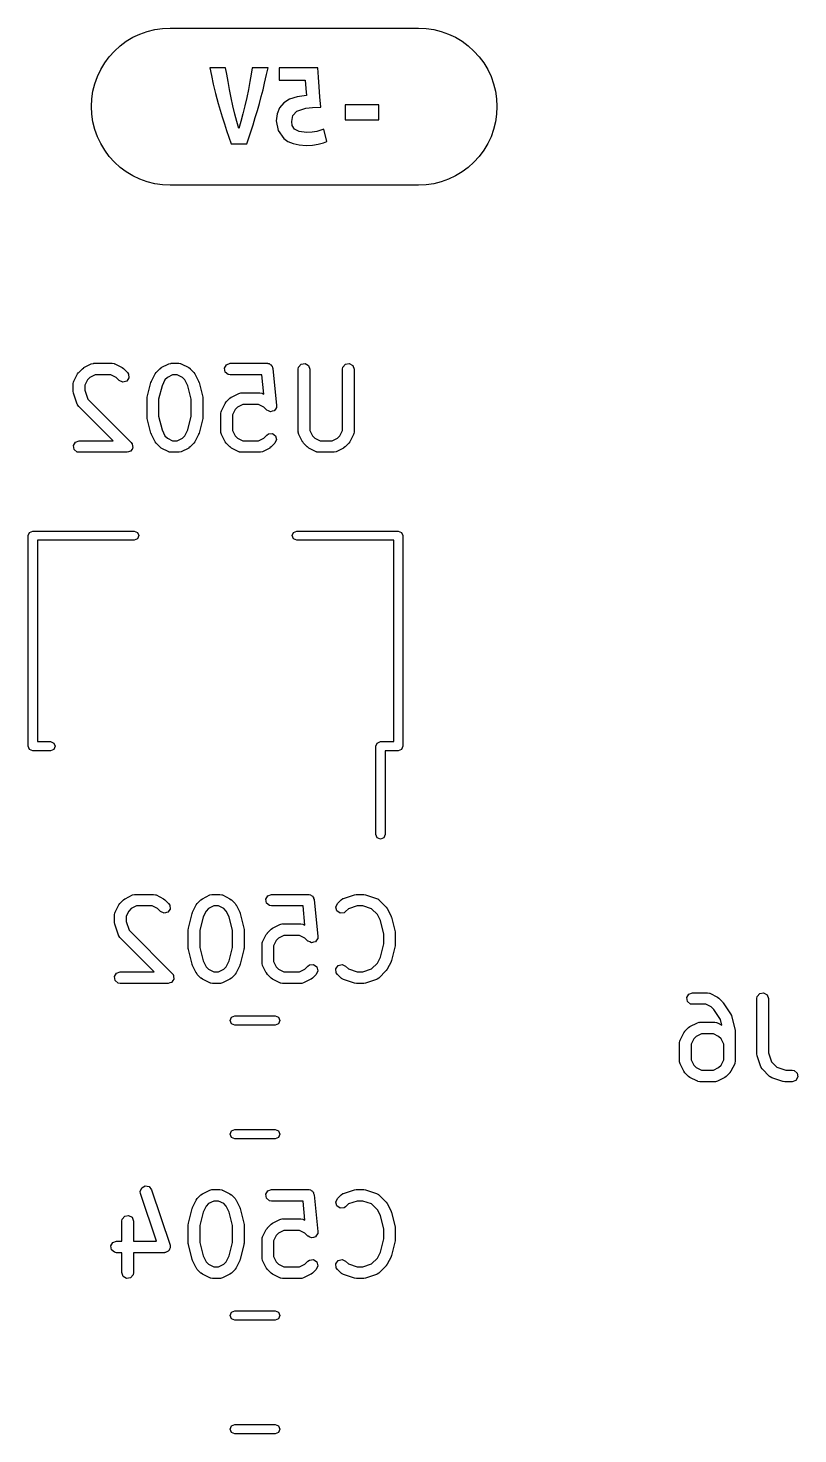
# Model space of a CAD drawing. Extents: x 88 to 206, y -135 to -60.
# Drawn here: x 99.18 to 109.12, y -131.93 to -113.77 of the extents above; entities that cross this region are included whole.
import ezdxf

# ---------------------------------------------------------------- set-up
doc = ezdxf.new("R2010")
doc.units = 0
doc.layers.add('BLACK', color=7, linetype='CONTINUOUS')

msp = doc.modelspace()

# ---------------------------------------------------------------- linework, layer by layer
at = {"layer": 'BLACK', "linetype": 'CONTINUOUS'}
for p, q in [((100.624, -113.851), (100.718, -113.817)), ((100.718, -113.817), (100.814, -113.793)), ((100.814, -113.793), (100.913, -113.778)), ((100.913, -113.778), (101.012, -113.774)), ((101.012, -113.774), (104.22, -113.774)), ((104.22, -113.774), (104.319, -113.778)), ((104.319, -113.778), (104.418, -113.793)), ((104.418, -113.793), (104.514, -113.817)), ((104.514, -113.817), (104.608, -113.851)), ((100.369, -114.004), (100.448, -113.944)), ((100.448, -113.944), (100.534, -113.893)), ((100.534, -113.893), (100.624, -113.851)), ((104.608, -113.851), (104.698, -113.893)), ((104.698, -113.893), (104.784, -113.944)), ((104.784, -113.944), (104.863, -114.004)), ((100.169, -114.224), (100.228, -114.144)), ((100.228, -114.144), (100.295, -114.071)), ((100.295, -114.071), (100.369, -114.004)), ((104.863, -114.004), (104.937, -114.071)), ((104.937, -114.071), (105.004, -114.144)), ((105.004, -114.144), (105.063, -114.224)), ((100.075, -114.4), (100.117, -114.31)), ((100.117, -114.31), (100.169, -114.224)), ((101.525, -114.286), (101.546, -114.387)), ((101.729, -114.286), (101.525, -114.286)), ((101.744, -114.369), (101.729, -114.286)), ((102.072, -114.286), (102.06, -114.369)), ((102.279, -114.286), (102.072, -114.286)), ((102.26, -114.375), (102.279, -114.286)), ((102.922, -114.286), (102.42, -114.286)), ((102.42, -114.286), (102.42, -114.448)), ((102.928, -114.407), (102.922, -114.286)), ((105.063, -114.224), (105.115, -114.31)), ((105.115, -114.31), (105.157, -114.4)), ((100.017, -114.59), (100.041, -114.493)), ((100.041, -114.493), (100.075, -114.4)), ((101.546, -114.387), (101.571, -114.499)), ((101.571, -114.499), (101.601, -114.619)), ((101.761, -114.464), (101.744, -114.369)), ((101.781, -114.567), (101.761, -114.464)), ((102.044, -114.463), (102.024, -114.566)), ((102.06, -114.369), (102.044, -114.463)), ((102.213, -114.569), (102.234, -114.486)), ((102.234, -114.486), (102.26, -114.375)), ((102.42, -114.448), (102.758, -114.448)), ((102.758, -114.448), (102.766, -114.554)), ((102.936, -114.533), (102.928, -114.407)), ((102.947, -114.662), (102.936, -114.533)), ((105.157, -114.4), (105.191, -114.493)), ((105.191, -114.493), (105.215, -114.59)), ((99.9977, -114.788), (100.003, -114.688)), ((100.003, -114.688), (100.017, -114.59)), ((101.601, -114.619), (101.635, -114.746)), ((101.802, -114.673), (101.781, -114.567)), ((101.825, -114.779), (101.802, -114.673)), ((102.002, -114.671), (101.978, -114.777)), ((102.024, -114.566), (102.002, -114.671)), ((102.166, -114.746), (102.19, -114.656)), ((102.19, -114.656), (102.213, -114.569)), ((102.556, -114.693), (102.48, -114.74)), ((102.654, -114.661), (102.556, -114.693)), ((102.774, -114.645), (102.654, -114.661)), ((102.766, -114.554), (102.774, -114.645)), ((102.961, -114.794), (102.947, -114.662)), ((105.215, -114.59), (105.229, -114.688)), ((105.229, -114.688), (105.234, -114.788)), ((100.003, -114.887), (99.9977, -114.788)), ((100.017, -114.986), (100.003, -114.887)), ((101.635, -114.746), (101.66, -114.833)), ((101.66, -114.833), (101.686, -114.92)), ((101.85, -114.884), (101.825, -114.779)), ((101.875, -114.982), (101.85, -114.884)), ((101.952, -114.882), (101.926, -114.981)), ((101.978, -114.777), (101.952, -114.882)), ((102.113, -114.929), (102.14, -114.837)), ((102.14, -114.837), (102.166, -114.746)), ((102.394, -114.88), (102.383, -114.972)), ((102.426, -114.803), (102.394, -114.88)), ((102.48, -114.74), (102.426, -114.803)), ((102.583, -114.98), (102.597, -114.904)), ((102.597, -114.904), (102.651, -114.846)), ((102.651, -114.846), (102.766, -114.808)), ((102.766, -114.808), (102.852, -114.798)), ((102.852, -114.798), (102.961, -114.794)), ((103.272, -114.766), (103.272, -114.958)), ((103.707, -114.766), (103.272, -114.766)), ((103.707, -114.958), (103.707, -114.766)), ((105.229, -114.887), (105.215, -114.986)), ((105.234, -114.788), (105.229, -114.887)), ((100.041, -115.082), (100.017, -114.986)), ((100.075, -115.176), (100.041, -115.082)), ((101.686, -114.92), (101.714, -115.009)), ((101.714, -115.009), (101.742, -115.098)), ((101.901, -115.069), (101.875, -114.982)), ((101.926, -114.981), (101.901, -115.069)), ((102.043, -115.152), (102.085, -115.021)), ((102.085, -115.021), (102.113, -114.929)), ((102.383, -114.972), (102.407, -115.098)), ((102.591, -115.032), (102.583, -114.98)), ((102.621, -115.078), (102.591, -115.032)), ((102.679, -115.11), (102.621, -115.078)), ((102.998, -115.077), (102.909, -115.108)), ((103.037, -115.239), (102.998, -115.077)), ((103.272, -114.958), (103.707, -114.958)), ((105.191, -115.082), (105.157, -115.176)), ((105.215, -114.986), (105.191, -115.082)), ((100.117, -115.266), (100.075, -115.176)), ((100.169, -115.351), (100.117, -115.266)), ((101.742, -115.098), (101.772, -115.184)), ((101.772, -115.184), (101.802, -115.269)), ((101.802, -115.269), (102.004, -115.269)), ((102.004, -115.269), (102.043, -115.152)), ((102.407, -115.098), (102.48, -115.199)), ((102.48, -115.199), (102.535, -115.237)), ((102.535, -115.237), (102.603, -115.266)), ((102.603, -115.266), (102.681, -115.283)), ((102.774, -115.123), (102.679, -115.11)), ((102.848, -115.119), (102.774, -115.123)), ((102.909, -115.108), (102.848, -115.119)), ((102.926, -115.273), (102.992, -115.256)), ((102.992, -115.256), (103.037, -115.239)), ((105.115, -115.266), (105.063, -115.351)), ((105.157, -115.176), (105.115, -115.266)), ((100.228, -115.431), (100.169, -115.351)), ((100.295, -115.505), (100.228, -115.431)), ((102.681, -115.283), (102.772, -115.289)), ((102.772, -115.289), (102.85, -115.285)), ((102.85, -115.285), (102.926, -115.273)), ((105.004, -115.431), (104.937, -115.505)), ((105.063, -115.351), (105.004, -115.431)), ((100.369, -115.572), (100.295, -115.505)), ((100.448, -115.631), (100.369, -115.572)), ((100.534, -115.682), (100.448, -115.631)), ((104.784, -115.631), (104.698, -115.682)), ((104.863, -115.572), (104.784, -115.631)), ((104.937, -115.505), (104.863, -115.572)), ((100.624, -115.725), (100.534, -115.682)), ((100.718, -115.758), (100.624, -115.725)), ((100.814, -115.783), (100.718, -115.758)), ((100.913, -115.797), (100.814, -115.783)), ((101.012, -115.802), (100.913, -115.797)), ((104.22, -115.802), (101.012, -115.802)), ((104.319, -115.797), (104.22, -115.802)), ((104.418, -115.783), (104.319, -115.797)), ((104.514, -115.758), (104.418, -115.783)), ((104.608, -115.725), (104.514, -115.758)), ((104.698, -115.682), (104.608, -115.725)), ((99.8327, -118.219), (99.8803, -118.172)), ((99.8803, -118.172), (99.8987, -118.159)), ((99.8987, -118.159), (99.8998, -118.158)), ((99.8998, -118.158), (99.995, -118.11)), ((99.995, -118.11), (100.02, -118.103)), ((100.02, -118.103), (100.024, -118.104)), ((100.024, -118.104), (100.029, -118.102)), ((100.029, -118.102), (100.267, -118.102)), ((100.267, -118.102), (100.292, -118.107)), ((100.292, -118.107), (100.296, -118.11)), ((100.296, -118.11), (100.3, -118.11)), ((100.3, -118.11), (100.395, -118.158)), ((100.395, -118.158), (100.413, -118.171)), ((100.413, -118.171), (100.415, -118.172)), ((100.415, -118.172), (100.463, -118.219)), ((100.833, -118.219), (100.88, -118.172)), ((100.88, -118.172), (100.899, -118.159)), ((100.899, -118.159), (100.9, -118.158)), ((100.9, -118.158), (100.995, -118.11)), ((100.995, -118.11), (101.02, -118.103)), ((101.02, -118.103), (101.024, -118.104)), ((101.024, -118.104), (101.029, -118.102)), ((101.029, -118.102), (101.124, -118.102)), ((101.124, -118.102), (101.149, -118.107)), ((101.149, -118.107), (101.153, -118.11)), ((101.153, -118.11), (101.157, -118.11)), ((101.157, -118.11), (101.253, -118.158)), ((101.253, -118.158), (101.271, -118.171)), ((101.271, -118.171), (101.272, -118.172)), ((101.272, -118.172), (101.32, -118.219)), ((101.717, -118.164), (101.742, -118.12)), ((101.726, -118.215), (101.717, -118.164)), ((101.742, -118.12), (101.79, -118.102)), ((101.79, -118.102), (102.267, -118.102)), ((102.267, -118.102), (102.271, -118.103)), ((102.271, -118.103), (102.272, -118.102)), ((102.272, -118.102), (102.275, -118.104)), ((102.275, -118.104), (102.292, -118.107)), ((102.292, -118.107), (102.305, -118.117)), ((102.305, -118.117), (102.319, -118.123)), ((102.319, -118.123), (102.324, -118.133)), ((102.324, -118.133), (102.332, -118.14)), ((102.332, -118.14), (102.334, -118.155)), ((102.334, -118.155), (102.341, -118.17)), ((102.341, -118.17), (102.389, -118.646)), ((102.668, -118.177), (102.672, -118.152)), ((102.672, -118.152), (102.705, -118.112)), ((102.705, -118.112), (102.756, -118.103)), ((102.756, -118.103), (102.8, -118.129)), ((102.8, -118.129), (102.818, -118.177)), ((103.239, -118.177), (103.244, -118.152)), ((103.244, -118.152), (103.277, -118.112)), ((103.277, -118.112), (103.327, -118.103)), ((103.327, -118.103), (103.372, -118.129)), ((103.372, -118.129), (103.389, -118.177)), ((99.7631, -118.368), (99.7676, -118.342)), ((99.7676, -118.342), (99.7705, -118.339)), ((99.7705, -118.339), (99.771, -118.334)), ((99.771, -118.334), (99.8186, -118.239)), ((99.8186, -118.239), (99.832, -118.221)), ((99.832, -118.221), (99.8327, -118.219)), ((99.9474, -118.317), (99.9131, -118.385)), ((99.9778, -118.286), (99.9474, -118.317)), ((100.046, -118.252), (99.9778, -118.286)), ((100.249, -118.252), (100.046, -118.252)), ((100.317, -118.286), (100.249, -118.252)), ((100.356, -118.325), (100.317, -118.286)), ((100.403, -118.347), (100.356, -118.325)), ((100.453, -118.334), (100.403, -118.347)), ((100.482, -118.292), (100.453, -118.334)), ((100.463, -118.219), (100.477, -118.241)), ((100.477, -118.241), (100.482, -118.292)), ((100.718, -118.54), (100.765, -118.349)), ((100.765, -118.349), (100.771, -118.338)), ((100.771, -118.334), (100.819, -118.239)), ((100.771, -118.338), (100.771, -118.334)), ((100.819, -118.239), (100.832, -118.221)), ((100.832, -118.221), (100.833, -118.219)), ((100.947, -118.317), (100.909, -118.394)), ((100.978, -118.286), (100.947, -118.317)), ((101.046, -118.252), (100.978, -118.286)), ((101.106, -118.252), (101.046, -118.252)), ((101.175, -118.286), (101.106, -118.252)), ((101.205, -118.317), (101.175, -118.286)), ((101.244, -118.394), (101.205, -118.317)), ((101.32, -118.219), (101.333, -118.238)), ((101.333, -118.238), (101.334, -118.239)), ((101.334, -118.239), (101.381, -118.334)), ((101.381, -118.334), (101.385, -118.347)), ((101.385, -118.347), (101.387, -118.349)), ((101.387, -118.349), (101.435, -118.54)), ((101.765, -118.248), (101.726, -118.215)), ((101.79, -118.252), (101.765, -118.248)), ((102.199, -118.252), (101.79, -118.252)), ((102.224, -118.5), (102.199, -118.252)), ((102.668, -118.987), (102.668, -118.177)), ((102.818, -118.177), (102.818, -118.969)), ((103.239, -118.969), (103.239, -118.177)), ((103.389, -118.177), (103.389, -118.987)), ((99.7631, -118.463), (99.7631, -118.368)), ((99.7637, -118.464), (99.7631, -118.463)), ((99.7669, -118.487), (99.7637, -118.464)), ((99.8146, -118.629), (99.7669, -118.487)), ((99.9131, -118.385), (99.9131, -118.451)), ((99.9131, -118.451), (99.9513, -118.565)), ((100.909, -118.394), (100.865, -118.567)), ((101.287, -118.567), (101.244, -118.394)), ((101.803, -118.54), (101.805, -118.539)), ((101.805, -118.539), (101.9, -118.491)), ((101.9, -118.491), (101.925, -118.484)), ((101.925, -118.484), (101.929, -118.485)), ((101.929, -118.485), (101.933, -118.483)), ((101.933, -118.483), (102.171, -118.483)), ((102.171, -118.483), (102.197, -118.488)), ((102.197, -118.488), (102.201, -118.491)), ((102.201, -118.491), (102.205, -118.491)), ((102.205, -118.491), (102.224, -118.5)), ((99.8173, -118.633), (99.8146, -118.629)), ((99.8177, -118.637), (99.8173, -118.633)), ((99.8327, -118.659), (99.8177, -118.637)), ((100.276, -119.102), (99.8327, -118.659)), ((99.9513, -118.565), (100.51, -119.124)), ((100.715, -118.558), (100.718, -118.543)), ((100.715, -118.796), (100.715, -118.558)), ((100.718, -118.543), (100.718, -118.54)), ((100.865, -118.567), (100.865, -118.787)), ((101.287, -118.787), (101.287, -118.567)), ((101.435, -118.54), (101.436, -118.555)), ((101.436, -118.555), (101.437, -118.558)), ((101.437, -118.558), (101.437, -118.796)), ((101.672, -118.723), (101.675, -118.72)), ((101.675, -118.72), (101.676, -118.715)), ((101.676, -118.715), (101.723, -118.62)), ((101.723, -118.62), (101.737, -118.602)), ((101.737, -118.6), (101.785, -118.553)), ((101.737, -118.602), (101.737, -118.6)), ((101.785, -118.553), (101.803, -118.54)), ((101.852, -118.698), (101.818, -118.766)), ((101.883, -118.667), (101.852, -118.698)), ((101.951, -118.633), (101.883, -118.667)), ((102.154, -118.633), (101.951, -118.633)), ((102.222, -118.667), (102.154, -118.633)), ((102.261, -118.706), (102.222, -118.667)), ((102.262, -118.707), (102.261, -118.706)), ((102.285, -118.717), (102.262, -118.707)), ((102.262, -118.707), (102.262, -118.707)), ((102.308, -118.728), (102.285, -118.717)), ((102.357, -118.715), (102.333, -118.721)), ((102.358, -118.714), (102.357, -118.715)), ((102.372, -118.693), (102.358, -118.714)), ((102.358, -118.714), (102.358, -118.714)), ((102.387, -118.673), (102.372, -118.693)), ((102.389, -118.646), (102.387, -118.672)), ((102.387, -118.672), (102.387, -118.672)), ((102.387, -118.672), (102.387, -118.673)), ((100.717, -118.799), (100.715, -118.796)), ((100.718, -118.814), (100.717, -118.799)), ((100.765, -119.005), (100.718, -118.814)), ((100.865, -118.787), (100.909, -118.961)), ((101.244, -118.961), (101.287, -118.787)), ((101.435, -118.814), (101.387, -119.005)), ((101.437, -118.796), (101.434, -118.811)), ((101.434, -118.811), (101.435, -118.814)), ((101.668, -118.749), (101.672, -118.723)), ((101.668, -118.987), (101.668, -118.749)), ((101.818, -118.766), (101.818, -118.969)), ((102.309, -118.728), (102.308, -118.728)), ((102.308, -118.728), (102.308, -118.728)), ((102.333, -118.721), (102.309, -118.728)), ((100.767, -119.008), (100.765, -119.005)), ((100.771, -119.02), (100.767, -119.008)), ((100.819, -119.115), (100.771, -119.02)), ((100.909, -118.961), (100.947, -119.038)), ((100.947, -119.038), (100.978, -119.068)), ((100.978, -119.068), (101.046, -119.102)), ((101.106, -119.102), (101.175, -119.068)), ((101.175, -119.068), (101.205, -119.038)), ((101.205, -119.038), (101.244, -118.961)), ((101.381, -119.02), (101.334, -119.115)), ((101.382, -119.017), (101.381, -119.02)), ((101.387, -119.005), (101.382, -119.017)), ((101.669, -118.991), (101.668, -118.987)), ((101.668, -118.995), (101.669, -118.991)), ((101.676, -119.02), (101.668, -118.995)), ((101.723, -119.115), (101.676, -119.02)), ((101.818, -118.969), (101.852, -119.038)), ((101.852, -119.038), (101.883, -119.068)), ((101.883, -119.068), (101.951, -119.102)), ((102.154, -119.102), (102.222, -119.068)), ((102.222, -119.068), (102.261, -119.029)), ((102.261, -119.029), (102.283, -119.014)), ((102.283, -119.014), (102.334, -119.009)), ((102.334, -119.009), (102.376, -119.039)), ((102.376, -119.039), (102.389, -119.088)), ((102.669, -118.991), (102.668, -118.987)), ((102.668, -118.995), (102.669, -118.991)), ((102.676, -119.02), (102.668, -118.995)), ((102.723, -119.115), (102.676, -119.02)), ((102.818, -118.969), (102.852, -119.038)), ((102.852, -119.038), (102.883, -119.068)), ((102.883, -119.068), (102.951, -119.102)), ((103.106, -119.102), (103.175, -119.068)), ((103.175, -119.068), (103.205, -119.038)), ((103.205, -119.038), (103.239, -118.969)), ((103.381, -119.02), (103.334, -119.115)), ((103.382, -119.016), (103.381, -119.02)), ((103.385, -119.012), (103.382, -119.016)), ((103.389, -118.987), (103.385, -119.012)), ((99.7642, -119.164), (99.7899, -119.12)), ((99.7731, -119.215), (99.7642, -119.164)), ((99.8124, -119.248), (99.7731, -119.215)), ((99.7899, -119.12), (99.8381, -119.102)), ((99.8381, -119.252), (99.8124, -119.248)), ((99.8381, -119.102), (100.276, -119.102)), ((100.457, -119.252), (99.8381, -119.252)), ((100.478, -119.244), (100.457, -119.252)), ((100.5, -119.239), (100.478, -119.244)), ((100.502, -119.236), (100.5, -119.239)), ((100.505, -119.235), (100.502, -119.236)), ((100.517, -119.215), (100.505, -119.235)), ((100.51, -119.124), (100.52, -119.138)), ((100.53, -119.197), (100.517, -119.215)), ((100.52, -119.138), (100.522, -119.14)), ((100.522, -119.14), (100.522, -119.142)), ((100.522, -119.142), (100.525, -119.145)), ((100.525, -119.145), (100.527, -119.168)), ((100.527, -119.168), (100.531, -119.19)), ((100.531, -119.19), (100.529, -119.193)), ((100.529, -119.193), (100.53, -119.197)), ((100.82, -119.117), (100.819, -119.115)), ((100.833, -119.135), (100.82, -119.117)), ((100.88, -119.183), (100.833, -119.135)), ((100.882, -119.183), (100.88, -119.183)), ((100.9, -119.197), (100.882, -119.183)), ((100.995, -119.244), (100.9, -119.197)), ((100.999, -119.245), (100.995, -119.244)), ((101.003, -119.248), (100.999, -119.245)), ((101.029, -119.252), (101.003, -119.248)), ((101.124, -119.252), (101.029, -119.252)), ((101.046, -119.102), (101.106, -119.102)), ((101.128, -119.251), (101.124, -119.252)), ((101.132, -119.252), (101.128, -119.251)), ((101.157, -119.244), (101.132, -119.252)), ((101.253, -119.197), (101.157, -119.244)), ((101.254, -119.195), (101.253, -119.197)), ((101.272, -119.183), (101.254, -119.195)), ((101.32, -119.135), (101.272, -119.183)), ((101.334, -119.115), (101.32, -119.133)), ((101.32, -119.133), (101.32, -119.135)), ((101.725, -119.117), (101.723, -119.115)), ((101.737, -119.135), (101.725, -119.117)), ((101.785, -119.183), (101.737, -119.135)), ((101.787, -119.183), (101.785, -119.183)), ((101.805, -119.197), (101.787, -119.183)), ((101.9, -119.244), (101.805, -119.197)), ((101.904, -119.245), (101.9, -119.244)), ((101.908, -119.248), (101.904, -119.245)), ((101.933, -119.252), (101.908, -119.248)), ((102.171, -119.252), (101.933, -119.252)), ((101.951, -119.102), (102.154, -119.102)), ((102.176, -119.251), (102.171, -119.252)), ((102.18, -119.252), (102.176, -119.251)), ((102.205, -119.244), (102.18, -119.252)), ((102.3, -119.197), (102.205, -119.244)), ((102.301, -119.195), (102.3, -119.197)), ((102.32, -119.183), (102.301, -119.195)), ((102.367, -119.135), (102.32, -119.183)), ((102.389, -119.088), (102.367, -119.135)), ((102.725, -119.117), (102.723, -119.115)), ((102.737, -119.135), (102.725, -119.117)), ((102.785, -119.183), (102.737, -119.135)), ((102.787, -119.183), (102.785, -119.183)), ((102.805, -119.197), (102.787, -119.183)), ((102.9, -119.244), (102.805, -119.197)), ((102.904, -119.245), (102.9, -119.244)), ((102.908, -119.248), (102.904, -119.245)), ((102.933, -119.252), (102.908, -119.248)), ((103.124, -119.252), (102.933, -119.252)), ((102.951, -119.102), (103.106, -119.102)), ((103.128, -119.251), (103.124, -119.252)), ((103.132, -119.252), (103.128, -119.251)), ((103.157, -119.244), (103.132, -119.252)), ((103.253, -119.197), (103.157, -119.244)), ((103.254, -119.195), (103.253, -119.197)), ((103.272, -119.183), (103.254, -119.195)), ((103.32, -119.135), (103.272, -119.183)), ((103.334, -119.115), (103.32, -119.133)), ((103.32, -119.133), (103.32, -119.135)), ((99.18, -120.328), (99.1976, -120.286)), ((99.18, -123.048), (99.18, -120.328)), ((99.1976, -120.286), (99.24, -120.268)), ((99.24, -120.268), (100.55, -120.268)), ((100.55, -120.268), (100.592, -120.286)), ((100.592, -120.286), (100.61, -120.328)), ((100.61, -120.328), (100.592, -120.371)), ((102.59, -120.328), (102.608, -120.286)), ((102.608, -120.371), (102.59, -120.328)), ((102.608, -120.286), (102.65, -120.268)), ((102.65, -120.268), (103.96, -120.268)), ((103.96, -120.268), (104.002, -120.286)), ((104.002, -120.286), (104.02, -120.328)), ((104.02, -120.328), (104.02, -123.048)), ((100.55, -120.388), (99.3, -120.388)), ((99.3, -120.388), (99.3, -122.988)), ((100.592, -120.371), (100.55, -120.388)), ((102.65, -120.388), (102.608, -120.371)), ((103.9, -120.388), (102.65, -120.388)), ((103.9, -122.988), (103.9, -120.388)), ((99.1976, -123.091), (99.18, -123.048)), ((99.3, -122.988), (99.47, -122.988)), ((99.47, -122.988), (99.5124, -123.006)), ((99.5124, -123.006), (99.53, -123.048)), ((99.53, -123.048), (99.5124, -123.091)), ((103.67, -123.048), (103.688, -123.006)), ((103.67, -124.188), (103.67, -123.048)), ((103.688, -123.006), (103.73, -122.988)), ((103.73, -122.988), (103.9, -122.988)), ((104.02, -123.048), (104.002, -123.091)), ((99.24, -123.108), (99.1976, -123.091)), ((99.47, -123.108), (99.24, -123.108)), ((99.5124, -123.091), (99.47, -123.108)), ((103.96, -123.108), (103.79, -123.108)), ((103.79, -123.108), (103.79, -124.188)), ((104.002, -123.091), (103.96, -123.108)), ((103.688, -124.231), (103.67, -124.188)), ((103.73, -124.248), (103.688, -124.231)), ((103.772, -124.231), (103.73, -124.248)), ((103.79, -124.188), (103.772, -124.231)), ((100.364, -125.077), (100.412, -125.03)), ((100.412, -125.03), (100.43, -125.017)), ((100.43, -125.017), (100.432, -125.016)), ((100.432, -125.016), (100.527, -124.968)), ((100.527, -124.968), (100.552, -124.961)), ((100.552, -124.961), (100.556, -124.962)), ((100.556, -124.962), (100.56, -124.96)), ((100.56, -124.96), (100.798, -124.96)), ((100.798, -124.96), (100.824, -124.965)), ((100.824, -124.965), (100.828, -124.968)), ((100.828, -124.968), (100.832, -124.968)), ((100.832, -124.968), (100.927, -125.016)), ((100.927, -125.016), (100.945, -125.029)), ((100.945, -125.029), (100.947, -125.03)), ((100.947, -125.03), (100.994, -125.077)), ((101.364, -125.077), (101.412, -125.03)), ((101.412, -125.03), (101.43, -125.017)), ((101.43, -125.017), (101.432, -125.016)), ((101.432, -125.016), (101.527, -124.968)), ((101.527, -124.968), (101.552, -124.961)), ((101.552, -124.961), (101.556, -124.962)), ((101.556, -124.962), (101.56, -124.96)), ((101.56, -124.96), (101.656, -124.96)), ((101.656, -124.96), (101.681, -124.965)), ((101.681, -124.965), (101.685, -124.968)), ((101.685, -124.968), (101.689, -124.968)), ((101.689, -124.968), (101.784, -125.016)), ((101.784, -125.016), (101.802, -125.029)), ((101.802, -125.029), (101.804, -125.03)), ((101.804, -125.03), (101.852, -125.077)), ((102.248, -125.022), (102.274, -124.978)), ((102.257, -125.073), (102.248, -125.022)), ((102.297, -125.106), (102.257, -125.073)), ((102.274, -124.978), (102.322, -124.96)), ((102.322, -124.96), (102.798, -124.96)), ((102.798, -124.96), (102.802, -124.961)), ((102.802, -124.961), (102.804, -124.96)), ((102.804, -124.96), (102.807, -124.962)), ((102.807, -124.962), (102.824, -124.965)), ((102.824, -124.965), (102.836, -124.975)), ((102.836, -124.975), (102.851, -124.981)), ((102.851, -124.981), (102.855, -124.991)), ((102.855, -124.991), (102.863, -124.998)), ((102.863, -124.998), (102.866, -125.013)), ((102.866, -125.013), (102.873, -125.028)), ((102.873, -125.028), (102.921, -125.504)), ((103.174, -125.077), (103.222, -125.03)), ((103.222, -125.03), (103.243, -125.015)), ((103.243, -125.015), (103.247, -125.014)), ((103.247, -125.014), (103.251, -125.012)), ((103.251, -125.012), (103.394, -124.964)), ((103.394, -124.964), (103.416, -124.961)), ((103.416, -124.961), (103.418, -124.96)), ((103.418, -124.96), (103.513, -124.96)), ((103.513, -124.96), (103.535, -124.964)), ((103.535, -124.964), (103.536, -124.964)), ((103.536, -124.964), (103.679, -125.012)), ((103.679, -125.012), (103.702, -125.024)), ((103.702, -125.024), (103.705, -125.028)), ((103.705, -125.028), (103.709, -125.03)), ((103.709, -125.03), (103.804, -125.125)), ((100.295, -125.226), (100.299, -125.2)), ((100.295, -125.321), (100.295, -125.226)), ((100.299, -125.2), (100.302, -125.197)), ((100.302, -125.197), (100.303, -125.192)), ((100.303, -125.192), (100.35, -125.097)), ((100.35, -125.097), (100.364, -125.079)), ((100.364, -125.079), (100.364, -125.077)), ((100.479, -125.175), (100.445, -125.243)), ((100.445, -125.243), (100.445, -125.309)), ((100.51, -125.144), (100.479, -125.175)), ((100.578, -125.11), (100.51, -125.144)), ((100.781, -125.11), (100.578, -125.11)), ((100.849, -125.144), (100.781, -125.11)), ((100.888, -125.183), (100.849, -125.144)), ((100.935, -125.205), (100.888, -125.183)), ((100.984, -125.192), (100.935, -125.205)), ((101.014, -125.15), (100.984, -125.192)), ((100.994, -125.077), (101.009, -125.099)), ((101.009, -125.099), (101.014, -125.15)), ((101.25, -125.398), (101.297, -125.207)), ((101.297, -125.207), (101.302, -125.196)), ((101.302, -125.196), (101.303, -125.192)), ((101.303, -125.192), (101.35, -125.097)), ((101.35, -125.097), (101.364, -125.079)), ((101.364, -125.079), (101.364, -125.077)), ((101.441, -125.252), (101.397, -125.425)), ((101.479, -125.175), (101.441, -125.252)), ((101.51, -125.144), (101.479, -125.175)), ((101.578, -125.11), (101.51, -125.144)), ((101.638, -125.11), (101.578, -125.11)), ((101.706, -125.144), (101.638, -125.11)), ((101.737, -125.175), (101.706, -125.144)), ((101.775, -125.252), (101.737, -125.175)), ((101.819, -125.425), (101.775, -125.252)), ((101.852, -125.077), (101.864, -125.096)), ((101.864, -125.096), (101.866, -125.097)), ((101.866, -125.097), (101.913, -125.192)), ((101.913, -125.192), (101.917, -125.205)), ((101.917, -125.205), (101.919, -125.207)), ((101.919, -125.207), (101.966, -125.398)), ((102.322, -125.11), (102.297, -125.106)), ((102.731, -125.11), (102.322, -125.11)), ((102.755, -125.358), (102.731, -125.11)), ((103.152, -125.124), (103.174, -125.077)), ((103.166, -125.173), (103.152, -125.124)), ((103.208, -125.203), (103.166, -125.173)), ((103.259, -125.198), (103.208, -125.203)), ((103.28, -125.183), (103.259, -125.198)), ((103.315, -125.148), (103.28, -125.183)), ((103.43, -125.11), (103.315, -125.148)), ((103.501, -125.11), (103.43, -125.11)), ((103.615, -125.148), (103.501, -125.11)), ((103.689, -125.222), (103.615, -125.148)), ((103.728, -125.299), (103.689, -125.222)), ((103.804, -125.125), (103.817, -125.143)), ((103.817, -125.143), (103.818, -125.144)), ((103.818, -125.144), (103.866, -125.24)), ((103.866, -125.24), (103.869, -125.252)), ((103.869, -125.252), (103.871, -125.255)), ((103.871, -125.255), (103.919, -125.446)), ((100.295, -125.322), (100.295, -125.321)), ((100.299, -125.345), (100.295, -125.322)), ((100.346, -125.487), (100.299, -125.345)), ((100.445, -125.309), (100.483, -125.423)), ((100.483, -125.423), (101.042, -125.982)), ((101.247, -125.416), (101.25, -125.401)), ((101.247, -125.654), (101.247, -125.416)), ((101.25, -125.401), (101.25, -125.398)), ((101.397, -125.425), (101.397, -125.645)), ((101.819, -125.645), (101.819, -125.425)), ((101.966, -125.398), (101.968, -125.413)), ((101.968, -125.413), (101.969, -125.416)), ((101.969, -125.416), (101.969, -125.654)), ((102.269, -125.458), (102.317, -125.411)), ((102.317, -125.411), (102.335, -125.398)), ((102.335, -125.398), (102.336, -125.397)), ((102.336, -125.397), (102.432, -125.349)), ((102.432, -125.349), (102.457, -125.342)), ((102.457, -125.342), (102.461, -125.343)), ((102.461, -125.343), (102.465, -125.341)), ((102.465, -125.341), (102.703, -125.341)), ((102.703, -125.341), (102.729, -125.346)), ((102.729, -125.346), (102.732, -125.349)), ((102.732, -125.349), (102.737, -125.349)), ((102.737, -125.349), (102.755, -125.358)), ((103.771, -125.473), (103.728, -125.299)), ((100.349, -125.491), (100.346, -125.487)), ((100.35, -125.495), (100.349, -125.491)), ((100.364, -125.517), (100.35, -125.495)), ((100.808, -125.96), (100.364, -125.517)), ((102.2, -125.607), (102.204, -125.581)), ((102.2, -125.845), (102.2, -125.607)), ((102.204, -125.581), (102.207, -125.578)), ((102.207, -125.578), (102.208, -125.573)), ((102.208, -125.573), (102.255, -125.478)), ((102.255, -125.478), (102.269, -125.46)), ((102.269, -125.46), (102.269, -125.458)), ((102.384, -125.556), (102.35, -125.624)), ((102.414, -125.525), (102.384, -125.556)), ((102.483, -125.491), (102.414, -125.525)), ((102.686, -125.491), (102.483, -125.491)), ((102.754, -125.525), (102.686, -125.491)), ((102.793, -125.564), (102.754, -125.525)), ((102.794, -125.565), (102.793, -125.564)), ((102.817, -125.575), (102.794, -125.565)), ((102.794, -125.565), (102.794, -125.565)), ((102.84, -125.586), (102.817, -125.575)), ((102.865, -125.579), (102.84, -125.586)), ((102.84, -125.586), (102.84, -125.586)), ((102.84, -125.586), (102.84, -125.586)), ((102.889, -125.573), (102.865, -125.579)), ((102.89, -125.572), (102.889, -125.572)), ((102.889, -125.572), (102.889, -125.573)), ((102.904, -125.551), (102.89, -125.572)), ((102.919, -125.531), (102.904, -125.551)), ((102.919, -125.53), (102.918, -125.53)), ((102.918, -125.53), (102.919, -125.531)), ((102.921, -125.504), (102.919, -125.53)), ((103.728, -125.771), (103.771, -125.597)), ((103.771, -125.597), (103.771, -125.473)), ((103.921, -125.607), (103.918, -125.621)), ((103.919, -125.446), (103.92, -125.46)), ((103.92, -125.46), (103.921, -125.464)), ((103.921, -125.464), (103.921, -125.607)), ((101.248, -125.657), (101.247, -125.654)), ((101.25, -125.672), (101.248, -125.657)), ((101.297, -125.863), (101.25, -125.672)), ((101.397, -125.645), (101.441, -125.819)), ((101.775, -125.819), (101.819, -125.645)), ((101.966, -125.672), (101.919, -125.863)), ((101.969, -125.654), (101.966, -125.669)), ((101.966, -125.669), (101.966, -125.672)), ((102.35, -125.624), (102.35, -125.827)), ((103.689, -125.848), (103.728, -125.771)), ((103.919, -125.625), (103.871, -125.815)), ((103.918, -125.621), (103.919, -125.625)), ((100.296, -126.022), (100.322, -125.978)), ((100.322, -125.978), (100.37, -125.96)), ((100.37, -125.96), (100.808, -125.96)), ((101.299, -125.866), (101.297, -125.863)), ((101.303, -125.878), (101.299, -125.866)), ((101.35, -125.973), (101.303, -125.878)), ((101.352, -125.975), (101.35, -125.973)), ((101.364, -125.993), (101.352, -125.975)), ((101.441, -125.819), (101.479, -125.896)), ((101.479, -125.896), (101.51, -125.926)), ((101.51, -125.926), (101.578, -125.96)), ((101.578, -125.96), (101.638, -125.96)), ((101.638, -125.96), (101.706, -125.926)), ((101.706, -125.926), (101.737, -125.896)), ((101.737, -125.896), (101.775, -125.819)), ((101.866, -125.973), (101.852, -125.991)), ((101.913, -125.878), (101.866, -125.973)), ((101.914, -125.875), (101.913, -125.878)), ((101.919, -125.863), (101.914, -125.875)), ((102.201, -125.849), (102.2, -125.845)), ((102.2, -125.853), (102.201, -125.849)), ((102.208, -125.878), (102.2, -125.853)), ((102.255, -125.973), (102.208, -125.878)), ((102.256, -125.975), (102.255, -125.973)), ((102.269, -125.993), (102.256, -125.975)), ((102.35, -125.827), (102.384, -125.896)), ((102.384, -125.896), (102.414, -125.926)), ((102.414, -125.926), (102.483, -125.96)), ((102.483, -125.96), (102.686, -125.96)), ((102.686, -125.96), (102.754, -125.926)), ((102.754, -125.926), (102.793, -125.887)), ((102.793, -125.887), (102.814, -125.872)), ((102.814, -125.872), (102.866, -125.867)), ((102.866, -125.867), (102.908, -125.897)), ((102.921, -125.946), (102.899, -125.993)), ((102.908, -125.897), (102.921, -125.946)), ((103.155, -125.921), (103.184, -125.879)), ((103.159, -125.972), (103.155, -125.921)), ((103.174, -125.993), (103.159, -125.972)), ((103.184, -125.879), (103.234, -125.865)), ((103.234, -125.865), (103.28, -125.887)), ((103.28, -125.887), (103.315, -125.922)), ((103.315, -125.922), (103.43, -125.96)), ((103.43, -125.96), (103.501, -125.96)), ((103.501, -125.96), (103.615, -125.922)), ((103.615, -125.922), (103.689, -125.848)), ((103.804, -125.945), (103.709, -126.041)), ((103.805, -125.944), (103.804, -125.945)), ((103.818, -125.926), (103.805, -125.944)), ((103.866, -125.831), (103.818, -125.926)), ((103.871, -125.815), (103.866, -125.827)), ((103.866, -125.827), (103.866, -125.831)), ((100.305, -126.073), (100.296, -126.022)), ((100.344, -126.106), (100.305, -126.073)), ((100.37, -126.11), (100.344, -126.106)), ((100.989, -126.11), (100.37, -126.11)), ((101.01, -126.102), (100.989, -126.11)), ((101.032, -126.097), (101.01, -126.102)), ((101.034, -126.094), (101.032, -126.097)), ((101.037, -126.093), (101.034, -126.094)), ((101.048, -126.073), (101.037, -126.093)), ((101.042, -125.982), (101.051, -125.996)), ((101.061, -126.055), (101.048, -126.073)), ((101.051, -125.996), (101.054, -125.998)), ((101.054, -125.998), (101.054, -126)), ((101.054, -126), (101.057, -126.003)), ((101.057, -126.003), (101.059, -126.026)), ((101.059, -126.026), (101.063, -126.048)), ((101.063, -126.048), (101.061, -126.051)), ((101.061, -126.051), (101.061, -126.055)), ((101.412, -126.041), (101.364, -125.993)), ((101.414, -126.041), (101.412, -126.041)), ((101.432, -126.055), (101.414, -126.041)), ((101.527, -126.102), (101.432, -126.055)), ((101.531, -126.103), (101.527, -126.102)), ((101.535, -126.106), (101.531, -126.103)), ((101.56, -126.11), (101.535, -126.106)), ((101.656, -126.11), (101.56, -126.11)), ((101.66, -126.109), (101.656, -126.11)), ((101.664, -126.11), (101.66, -126.109)), ((101.689, -126.102), (101.664, -126.11)), ((101.784, -126.055), (101.689, -126.102)), ((101.786, -126.053), (101.784, -126.055)), ((101.804, -126.041), (101.786, -126.053)), ((101.852, -125.993), (101.804, -126.041)), ((101.852, -125.991), (101.852, -125.993)), ((102.317, -126.041), (102.269, -125.993)), ((102.318, -126.041), (102.317, -126.041)), ((102.336, -126.055), (102.318, -126.041)), ((102.432, -126.102), (102.336, -126.055)), ((102.436, -126.103), (102.432, -126.102)), ((102.439, -126.106), (102.436, -126.103)), ((102.465, -126.11), (102.439, -126.106)), ((102.703, -126.11), (102.465, -126.11)), ((102.707, -126.109), (102.703, -126.11)), ((102.712, -126.11), (102.707, -126.109)), ((102.737, -126.102), (102.712, -126.11)), ((102.832, -126.055), (102.737, -126.102)), ((102.833, -126.053), (102.832, -126.055)), ((102.852, -126.041), (102.833, -126.053)), ((102.899, -125.993), (102.852, -126.041)), ((103.222, -126.041), (103.174, -125.993)), ((103.226, -126.042), (103.222, -126.041)), ((103.228, -126.046), (103.226, -126.042)), ((103.251, -126.059), (103.228, -126.046)), ((103.394, -126.106), (103.251, -126.059)), ((103.395, -126.106), (103.394, -126.106)), ((103.418, -126.11), (103.395, -126.106)), ((103.513, -126.11), (103.418, -126.11)), ((103.514, -126.11), (103.513, -126.11)), ((103.536, -126.106), (103.514, -126.11)), ((103.679, -126.059), (103.536, -126.106)), ((103.683, -126.056), (103.679, -126.059)), ((103.687, -126.056), (103.683, -126.056)), ((103.709, -126.041), (103.687, -126.056)), ((107.686, -126.292), (107.711, -126.248)), ((107.695, -126.343), (107.686, -126.292)), ((107.734, -126.376), (107.695, -126.343)), ((107.711, -126.248), (107.76, -126.23)), ((107.76, -126.23), (107.95, -126.23)), ((107.95, -126.23), (107.976, -126.235)), ((107.976, -126.235), (107.979, -126.238)), ((107.979, -126.238), (107.984, -126.238)), ((107.984, -126.238), (108.079, -126.286)), ((108.079, -126.286), (108.097, -126.299)), ((108.097, -126.299), (108.098, -126.3)), ((108.098, -126.3), (108.146, -126.347)), ((108.589, -126.305), (108.594, -126.28)), ((108.589, -127.019), (108.589, -126.305)), ((108.594, -126.28), (108.627, -126.24)), ((108.627, -126.24), (108.677, -126.231)), ((108.677, -126.231), (108.722, -126.257)), ((108.722, -126.257), (108.739, -126.305)), ((108.739, -126.305), (108.739, -127.007)), ((107.76, -126.38), (107.734, -126.376)), ((107.932, -126.38), (107.76, -126.38)), ((108.001, -126.414), (107.932, -126.38)), ((108.035, -126.448), (108.001, -126.414)), ((108.119, -126.574), (108.035, -126.448)), ((108.146, -126.347), (108.152, -126.357)), ((108.152, -126.357), (108.155, -126.359)), ((108.155, -126.359), (108.251, -126.502)), ((108.251, -126.502), (108.261, -126.525)), ((108.261, -126.525), (108.261, -126.525)), ((108.261, -126.525), (108.309, -126.716)), ((101.787, -126.587), (101.804, -126.545)), ((101.804, -126.63), (101.787, -126.587)), ((101.804, -126.545), (101.847, -126.527)), ((101.847, -126.647), (101.804, -126.63)), ((101.847, -126.527), (102.369, -126.527)), ((102.369, -126.647), (101.847, -126.647)), ((102.369, -126.527), (102.412, -126.545)), ((102.412, -126.63), (102.369, -126.647)), ((102.412, -126.545), (102.429, -126.587)), ((102.429, -126.587), (102.412, -126.63)), ((107.659, -126.728), (107.707, -126.681)), ((107.707, -126.681), (107.725, -126.668)), ((107.725, -126.668), (107.726, -126.667)), ((107.726, -126.667), (107.821, -126.619)), ((107.821, -126.619), (107.846, -126.612)), ((107.846, -126.612), (107.851, -126.613)), ((107.851, -126.613), (107.855, -126.611)), ((107.855, -126.611), (108.045, -126.611)), ((108.045, -126.611), (108.071, -126.616)), ((108.071, -126.616), (108.074, -126.619)), ((108.074, -126.619), (108.079, -126.619)), ((108.079, -126.619), (108.137, -126.648)), ((108.137, -126.648), (108.119, -126.574)), ((107.589, -126.877), (107.594, -126.851)), ((107.589, -127.115), (107.589, -126.877)), ((107.594, -126.851), (107.597, -126.848)), ((107.597, -126.843), (107.645, -126.748)), ((107.597, -126.848), (107.597, -126.843)), ((107.645, -126.748), (107.658, -126.73)), ((107.658, -126.73), (107.659, -126.728)), ((107.774, -126.826), (107.739, -126.894)), ((107.804, -126.795), (107.774, -126.826)), ((107.873, -126.761), (107.804, -126.795)), ((108.028, -126.761), (107.873, -126.761)), ((108.096, -126.795), (108.028, -126.761)), ((108.127, -126.826), (108.096, -126.795)), ((108.161, -126.894), (108.127, -126.826)), ((108.309, -126.716), (108.31, -126.73)), ((108.31, -126.73), (108.311, -126.734)), ((108.311, -126.734), (108.311, -127.115)), ((107.739, -126.894), (107.739, -127.097)), ((108.161, -127.097), (108.161, -126.894)), ((108.59, -127.021), (108.589, -127.019)), ((108.593, -127.043), (108.59, -127.021)), ((108.641, -127.186), (108.593, -127.043)), ((108.739, -127.007), (108.778, -127.122)), ((107.591, -127.119), (107.589, -127.115)), ((107.59, -127.123), (107.591, -127.119)), ((107.597, -127.148), (107.59, -127.123)), ((107.645, -127.243), (107.597, -127.148)), ((107.646, -127.245), (107.645, -127.243)), ((107.659, -127.263), (107.646, -127.245)), ((107.739, -127.097), (107.774, -127.166)), ((107.774, -127.166), (107.804, -127.196)), ((107.804, -127.196), (107.873, -127.23)), ((107.873, -127.23), (108.028, -127.23)), ((108.028, -127.23), (108.096, -127.196)), ((108.096, -127.196), (108.127, -127.166)), ((108.127, -127.166), (108.161, -127.097)), ((108.255, -127.243), (108.242, -127.261)), ((108.303, -127.148), (108.255, -127.243)), ((108.306, -127.14), (108.303, -127.144)), ((108.303, -127.144), (108.303, -127.148)), ((108.311, -127.115), (108.306, -127.14)), ((108.644, -127.19), (108.641, -127.186)), ((108.644, -127.194), (108.644, -127.19)), ((108.659, -127.215), (108.644, -127.194)), ((108.754, -127.311), (108.659, -127.215)), ((108.778, -127.122), (108.848, -127.192)), ((108.848, -127.192), (108.962, -127.23)), ((108.962, -127.23), (109.045, -127.23)), ((109.045, -127.23), (109.071, -127.235)), ((109.071, -127.235), (109.11, -127.268)), ((107.707, -127.311), (107.659, -127.263)), ((107.708, -127.311), (107.707, -127.311)), ((107.726, -127.325), (107.708, -127.311)), ((107.821, -127.372), (107.726, -127.325)), ((107.826, -127.373), (107.821, -127.372)), ((107.829, -127.376), (107.826, -127.373)), ((107.855, -127.38), (107.829, -127.376)), ((108.045, -127.38), (107.855, -127.38)), ((108.049, -127.379), (108.045, -127.38)), ((108.054, -127.38), (108.049, -127.379)), ((108.079, -127.372), (108.054, -127.38)), ((108.174, -127.325), (108.079, -127.372)), ((108.175, -127.323), (108.174, -127.325)), ((108.194, -127.311), (108.175, -127.323)), ((108.241, -127.263), (108.194, -127.311)), ((108.242, -127.261), (108.241, -127.263)), ((108.758, -127.312), (108.754, -127.311)), ((108.761, -127.316), (108.758, -127.312)), ((108.783, -127.329), (108.761, -127.316)), ((108.926, -127.376), (108.783, -127.329)), ((108.928, -127.376), (108.926, -127.376)), ((108.95, -127.38), (108.928, -127.376)), ((109.045, -127.38), (108.95, -127.38)), ((109.093, -127.363), (109.045, -127.38)), ((109.119, -127.318), (109.093, -127.363)), ((109.11, -127.268), (109.119, -127.318)), ((101.787, -128.057), (101.804, -128.015)), ((101.804, -128.1), (101.787, -128.057)), ((101.804, -128.015), (101.847, -127.997)), ((101.847, -128.117), (101.804, -128.1)), ((101.847, -127.997), (102.369, -127.997)), ((102.369, -128.117), (101.847, -128.117)), ((102.369, -127.997), (102.412, -128.015)), ((102.412, -128.1), (102.369, -128.117)), ((102.412, -128.015), (102.429, -128.057)), ((102.429, -128.057), (102.412, -128.1)), ((100.628, -128.796), (100.647, -128.748)), ((100.632, -128.821), (100.628, -128.796)), ((100.837, -129.437), (100.632, -128.821)), ((100.647, -128.748), (100.692, -128.723)), ((100.692, -128.723), (100.742, -128.734)), ((100.742, -128.734), (100.774, -128.774)), ((100.774, -128.774), (101.012, -129.488)), ((101.364, -128.887), (101.412, -128.84)), ((101.412, -128.84), (101.43, -128.827)), ((101.43, -128.827), (101.432, -128.826)), ((101.432, -128.826), (101.527, -128.778)), ((101.527, -128.778), (101.552, -128.771)), ((101.552, -128.771), (101.556, -128.772)), ((101.556, -128.772), (101.56, -128.77)), ((101.56, -128.77), (101.656, -128.77)), ((101.656, -128.77), (101.681, -128.775)), ((101.681, -128.775), (101.685, -128.778)), ((101.685, -128.778), (101.689, -128.778)), ((101.689, -128.778), (101.784, -128.826)), ((101.784, -128.826), (101.802, -128.839)), ((101.802, -128.839), (101.804, -128.84)), ((101.804, -128.84), (101.852, -128.887)), ((102.248, -128.832), (102.274, -128.788)), ((102.257, -128.883), (102.248, -128.832)), ((102.297, -128.916), (102.257, -128.883)), ((102.274, -128.788), (102.322, -128.77)), ((102.322, -128.77), (102.798, -128.77)), ((102.798, -128.77), (102.802, -128.771)), ((102.802, -128.771), (102.804, -128.77)), ((102.804, -128.77), (102.807, -128.772)), ((102.807, -128.772), (102.824, -128.775)), ((102.824, -128.775), (102.836, -128.785)), ((102.836, -128.785), (102.851, -128.791)), ((102.851, -128.791), (102.855, -128.801)), ((102.855, -128.801), (102.863, -128.808)), ((102.863, -128.808), (102.866, -128.823)), ((102.866, -128.823), (102.873, -128.838)), ((102.873, -128.838), (102.921, -129.314)), ((103.174, -128.887), (103.222, -128.84)), ((103.222, -128.84), (103.243, -128.825)), ((103.243, -128.825), (103.247, -128.824)), ((103.247, -128.824), (103.251, -128.822)), ((103.251, -128.822), (103.394, -128.774)), ((103.394, -128.774), (103.416, -128.771)), ((103.416, -128.771), (103.418, -128.77)), ((103.418, -128.77), (103.513, -128.77)), ((103.513, -128.77), (103.535, -128.774)), ((103.535, -128.774), (103.536, -128.774)), ((103.536, -128.774), (103.679, -128.822)), ((103.679, -128.822), (103.702, -128.834)), ((103.702, -128.834), (103.705, -128.838)), ((103.705, -128.838), (103.709, -128.84)), ((103.709, -128.84), (103.804, -128.935)), ((101.25, -129.208), (101.297, -129.017)), ((101.297, -129.017), (101.302, -129.006)), ((101.302, -129.006), (101.303, -129.002)), ((101.303, -129.002), (101.35, -128.907)), ((101.35, -128.907), (101.364, -128.889)), ((101.364, -128.889), (101.364, -128.887)), ((101.441, -129.062), (101.397, -129.235)), ((101.479, -128.985), (101.441, -129.062)), ((101.51, -128.954), (101.479, -128.985)), ((101.578, -128.92), (101.51, -128.954)), ((101.638, -128.92), (101.578, -128.92)), ((101.706, -128.954), (101.638, -128.92)), ((101.737, -128.985), (101.706, -128.954)), ((101.775, -129.062), (101.737, -128.985)), ((101.819, -129.235), (101.775, -129.062)), ((101.852, -128.887), (101.864, -128.906)), ((101.864, -128.906), (101.866, -128.907)), ((101.866, -128.907), (101.913, -129.002)), ((101.913, -129.002), (101.917, -129.015)), ((101.917, -129.015), (101.919, -129.017)), ((101.919, -129.017), (101.966, -129.208)), ((102.322, -128.92), (102.297, -128.916)), ((102.731, -128.92), (102.322, -128.92)), ((102.755, -129.168), (102.731, -128.92)), ((103.152, -128.934), (103.174, -128.887)), ((103.166, -128.983), (103.152, -128.934)), ((103.208, -129.013), (103.166, -128.983)), ((103.259, -129.008), (103.208, -129.013)), ((103.28, -128.993), (103.259, -129.008)), ((103.315, -128.958), (103.28, -128.993)), ((103.43, -128.92), (103.315, -128.958)), ((103.501, -128.92), (103.43, -128.92)), ((103.615, -128.958), (103.501, -128.92)), ((103.689, -129.032), (103.615, -128.958)), ((103.728, -129.109), (103.689, -129.032)), ((103.804, -128.935), (103.817, -128.953)), ((103.817, -128.953), (103.818, -128.954)), ((103.818, -128.954), (103.866, -129.05)), ((103.866, -129.05), (103.869, -129.062)), ((103.869, -129.062), (103.871, -129.065)), ((103.871, -129.065), (103.919, -129.256)), ((100.39, -129.179), (100.395, -129.153)), ((100.39, -129.437), (100.39, -129.179)), ((100.395, -129.153), (100.428, -129.114)), ((100.428, -129.114), (100.478, -129.105)), ((100.478, -129.105), (100.523, -129.13)), ((100.523, -129.13), (100.54, -129.179)), ((100.54, -129.179), (100.54, -129.437)), ((101.247, -129.226), (101.25, -129.211)), ((101.247, -129.464), (101.247, -129.226)), ((101.25, -129.211), (101.25, -129.208)), ((101.397, -129.235), (101.397, -129.455)), ((101.819, -129.455), (101.819, -129.235)), ((101.966, -129.208), (101.968, -129.223)), ((101.968, -129.223), (101.969, -129.226)), ((101.969, -129.226), (101.969, -129.464)), ((102.269, -129.268), (102.317, -129.221)), ((102.317, -129.221), (102.335, -129.208)), ((102.335, -129.208), (102.336, -129.207)), ((102.336, -129.207), (102.432, -129.159)), ((102.432, -129.159), (102.457, -129.152)), ((102.457, -129.152), (102.461, -129.153)), ((102.461, -129.153), (102.465, -129.151)), ((102.465, -129.151), (102.703, -129.151)), ((102.703, -129.151), (102.729, -129.156)), ((102.729, -129.156), (102.732, -129.159)), ((102.732, -129.159), (102.737, -129.159)), ((102.737, -129.159), (102.755, -129.168)), ((103.771, -129.283), (103.728, -129.109)), ((102.2, -129.417), (102.204, -129.391)), ((102.2, -129.655), (102.2, -129.417)), ((102.204, -129.391), (102.207, -129.388)), ((102.207, -129.388), (102.208, -129.383)), ((102.208, -129.383), (102.255, -129.288)), ((102.255, -129.288), (102.269, -129.27)), ((102.269, -129.27), (102.269, -129.268)), ((102.384, -129.366), (102.35, -129.434)), ((102.414, -129.335), (102.384, -129.366)), ((102.483, -129.301), (102.414, -129.335)), ((102.686, -129.301), (102.483, -129.301)), ((102.754, -129.335), (102.686, -129.301)), ((102.793, -129.374), (102.754, -129.335)), ((102.794, -129.375), (102.793, -129.374)), ((102.817, -129.385), (102.794, -129.375)), ((102.794, -129.375), (102.794, -129.375)), ((102.84, -129.396), (102.817, -129.385)), ((102.865, -129.389), (102.84, -129.396)), ((102.84, -129.396), (102.84, -129.396)), ((102.84, -129.396), (102.84, -129.396)), ((102.889, -129.383), (102.865, -129.389)), ((102.89, -129.382), (102.889, -129.382)), ((102.889, -129.382), (102.889, -129.383)), ((102.904, -129.361), (102.89, -129.382)), ((102.919, -129.341), (102.904, -129.361)), ((102.919, -129.34), (102.918, -129.34)), ((102.918, -129.34), (102.919, -129.341)), ((102.921, -129.314), (102.919, -129.34)), ((103.728, -129.581), (103.771, -129.407)), ((103.771, -129.407), (103.771, -129.283)), ((103.921, -129.417), (103.918, -129.431)), ((103.919, -129.256), (103.92, -129.27)), ((103.92, -129.27), (103.921, -129.274)), ((103.921, -129.274), (103.921, -129.417)), ((100.248, -129.499), (100.274, -129.454)), ((100.257, -129.549), (100.248, -129.499)), ((100.297, -129.582), (100.257, -129.549)), ((100.274, -129.454), (100.322, -129.437)), ((100.322, -129.587), (100.297, -129.582)), ((100.322, -129.437), (100.39, -129.437)), ((100.39, -129.587), (100.322, -129.587)), ((100.39, -129.845), (100.39, -129.587)), ((100.54, -129.437), (100.837, -129.437)), ((100.941, -129.587), (100.54, -129.587)), ((100.54, -129.587), (100.54, -129.845)), ((100.947, -129.585), (100.941, -129.587)), ((100.952, -129.586), (100.947, -129.585)), ((100.97, -129.576), (100.952, -129.586)), ((100.99, -129.569), (100.97, -129.576)), ((100.992, -129.564), (100.99, -129.569)), ((100.997, -129.562), (100.992, -129.564)), ((101.005, -129.543), (100.997, -129.562)), ((101.015, -129.525), (101.005, -129.543)), ((101.012, -129.488), (101.016, -129.514)), ((101.016, -129.514), (101.014, -129.519)), ((101.014, -129.519), (101.015, -129.525)), ((101.248, -129.467), (101.247, -129.464)), ((101.25, -129.482), (101.248, -129.467)), ((101.297, -129.673), (101.25, -129.482)), ((101.397, -129.455), (101.441, -129.629)), ((101.775, -129.629), (101.819, -129.455)), ((101.966, -129.482), (101.919, -129.673)), ((101.969, -129.464), (101.966, -129.479)), ((101.966, -129.479), (101.966, -129.482)), ((102.35, -129.434), (102.35, -129.637)), ((103.689, -129.658), (103.728, -129.581)), ((103.919, -129.435), (103.871, -129.625)), ((103.918, -129.431), (103.919, -129.435)), ((101.299, -129.676), (101.297, -129.673)), ((101.303, -129.688), (101.299, -129.676)), ((101.35, -129.783), (101.303, -129.688)), ((101.352, -129.785), (101.35, -129.783)), ((101.364, -129.803), (101.352, -129.785)), ((101.441, -129.629), (101.479, -129.706)), ((101.479, -129.706), (101.51, -129.736)), ((101.51, -129.736), (101.578, -129.77)), ((101.578, -129.77), (101.638, -129.77)), ((101.638, -129.77), (101.706, -129.736)), ((101.706, -129.736), (101.737, -129.706)), ((101.737, -129.706), (101.775, -129.629)), ((101.866, -129.783), (101.852, -129.801)), ((101.913, -129.688), (101.866, -129.783)), ((101.914, -129.685), (101.913, -129.688)), ((101.919, -129.673), (101.914, -129.685)), ((102.201, -129.659), (102.2, -129.655)), ((102.2, -129.663), (102.201, -129.659)), ((102.208, -129.688), (102.2, -129.663)), ((102.255, -129.783), (102.208, -129.688)), ((102.256, -129.785), (102.255, -129.783)), ((102.269, -129.803), (102.256, -129.785)), ((102.35, -129.637), (102.384, -129.706)), ((102.384, -129.706), (102.414, -129.736)), ((102.414, -129.736), (102.483, -129.77)), ((102.483, -129.77), (102.686, -129.77)), ((102.686, -129.77), (102.754, -129.736)), ((102.754, -129.736), (102.793, -129.697)), ((102.793, -129.697), (102.814, -129.682)), ((102.814, -129.682), (102.866, -129.677)), ((102.866, -129.677), (102.908, -129.707)), ((102.921, -129.756), (102.899, -129.803)), ((102.908, -129.707), (102.921, -129.756)), ((103.155, -129.731), (103.184, -129.689)), ((103.159, -129.782), (103.155, -129.731)), ((103.174, -129.803), (103.159, -129.782)), ((103.184, -129.689), (103.234, -129.675)), ((103.234, -129.675), (103.28, -129.697)), ((103.28, -129.697), (103.315, -129.732)), ((103.315, -129.732), (103.43, -129.77)), ((103.43, -129.77), (103.501, -129.77)), ((103.501, -129.77), (103.615, -129.732)), ((103.615, -129.732), (103.689, -129.658)), ((103.804, -129.755), (103.709, -129.851)), ((103.805, -129.754), (103.804, -129.755)), ((103.818, -129.736), (103.805, -129.754)), ((103.866, -129.641), (103.818, -129.736)), ((103.871, -129.625), (103.866, -129.637)), ((103.866, -129.637), (103.866, -129.641)), ((100.408, -129.893), (100.39, -129.845)), ((100.452, -129.919), (100.408, -129.893)), ((100.503, -129.91), (100.452, -129.919)), ((100.536, -129.871), (100.503, -129.91)), ((100.54, -129.845), (100.536, -129.871)), ((101.412, -129.851), (101.364, -129.803)), ((101.414, -129.851), (101.412, -129.851)), ((101.432, -129.865), (101.414, -129.851)), ((101.527, -129.912), (101.432, -129.865)), ((101.531, -129.913), (101.527, -129.912)), ((101.535, -129.916), (101.531, -129.913)), ((101.56, -129.92), (101.535, -129.916)), ((101.656, -129.92), (101.56, -129.92)), ((101.66, -129.919), (101.656, -129.92)), ((101.664, -129.92), (101.66, -129.919)), ((101.689, -129.912), (101.664, -129.92)), ((101.784, -129.865), (101.689, -129.912)), ((101.786, -129.863), (101.784, -129.865)), ((101.804, -129.851), (101.786, -129.863)), ((101.852, -129.803), (101.804, -129.851)), ((101.852, -129.801), (101.852, -129.803)), ((102.317, -129.851), (102.269, -129.803)), ((102.318, -129.851), (102.317, -129.851)), ((102.336, -129.865), (102.318, -129.851)), ((102.432, -129.912), (102.336, -129.865)), ((102.436, -129.913), (102.432, -129.912)), ((102.439, -129.916), (102.436, -129.913)), ((102.465, -129.92), (102.439, -129.916)), ((102.703, -129.92), (102.465, -129.92)), ((102.707, -129.919), (102.703, -129.92)), ((102.712, -129.92), (102.707, -129.919)), ((102.737, -129.912), (102.712, -129.92)), ((102.832, -129.865), (102.737, -129.912)), ((102.833, -129.863), (102.832, -129.865)), ((102.852, -129.851), (102.833, -129.863)), ((102.899, -129.803), (102.852, -129.851)), ((103.222, -129.851), (103.174, -129.803)), ((103.226, -129.852), (103.222, -129.851)), ((103.228, -129.856), (103.226, -129.852)), ((103.251, -129.869), (103.228, -129.856)), ((103.394, -129.916), (103.251, -129.869)), ((103.395, -129.916), (103.394, -129.916)), ((103.418, -129.92), (103.395, -129.916)), ((103.513, -129.92), (103.418, -129.92)), ((103.514, -129.92), (103.513, -129.92)), ((103.536, -129.916), (103.514, -129.92)), ((103.679, -129.869), (103.536, -129.916)), ((103.683, -129.866), (103.679, -129.869)), ((103.687, -129.866), (103.683, -129.866)), ((103.709, -129.851), (103.687, -129.866)), ((101.804, -130.355), (101.847, -130.337)), ((101.847, -130.337), (102.369, -130.337)), ((102.369, -130.337), (102.412, -130.355)), ((101.787, -130.397), (101.804, -130.355)), ((101.804, -130.44), (101.787, -130.397)), ((101.847, -130.457), (101.804, -130.44)), ((102.369, -130.457), (101.847, -130.457)), ((102.412, -130.44), (102.369, -130.457)), ((102.412, -130.355), (102.429, -130.397)), ((102.429, -130.397), (102.412, -130.44)), ((101.787, -131.867), (101.804, -131.825)), ((101.804, -131.91), (101.787, -131.867)), ((101.804, -131.825), (101.847, -131.807)), ((101.847, -131.927), (101.804, -131.91)), ((101.847, -131.807), (102.369, -131.807)), ((102.369, -131.927), (101.847, -131.927)), ((102.369, -131.807), (102.412, -131.825)), ((102.412, -131.91), (102.369, -131.927)), ((102.412, -131.825), (102.429, -131.867)), ((102.429, -131.867), (102.412, -131.91))]:
    msp.add_line(p, q, dxfattribs=at)

doc.saveas('drawing.dxf')
